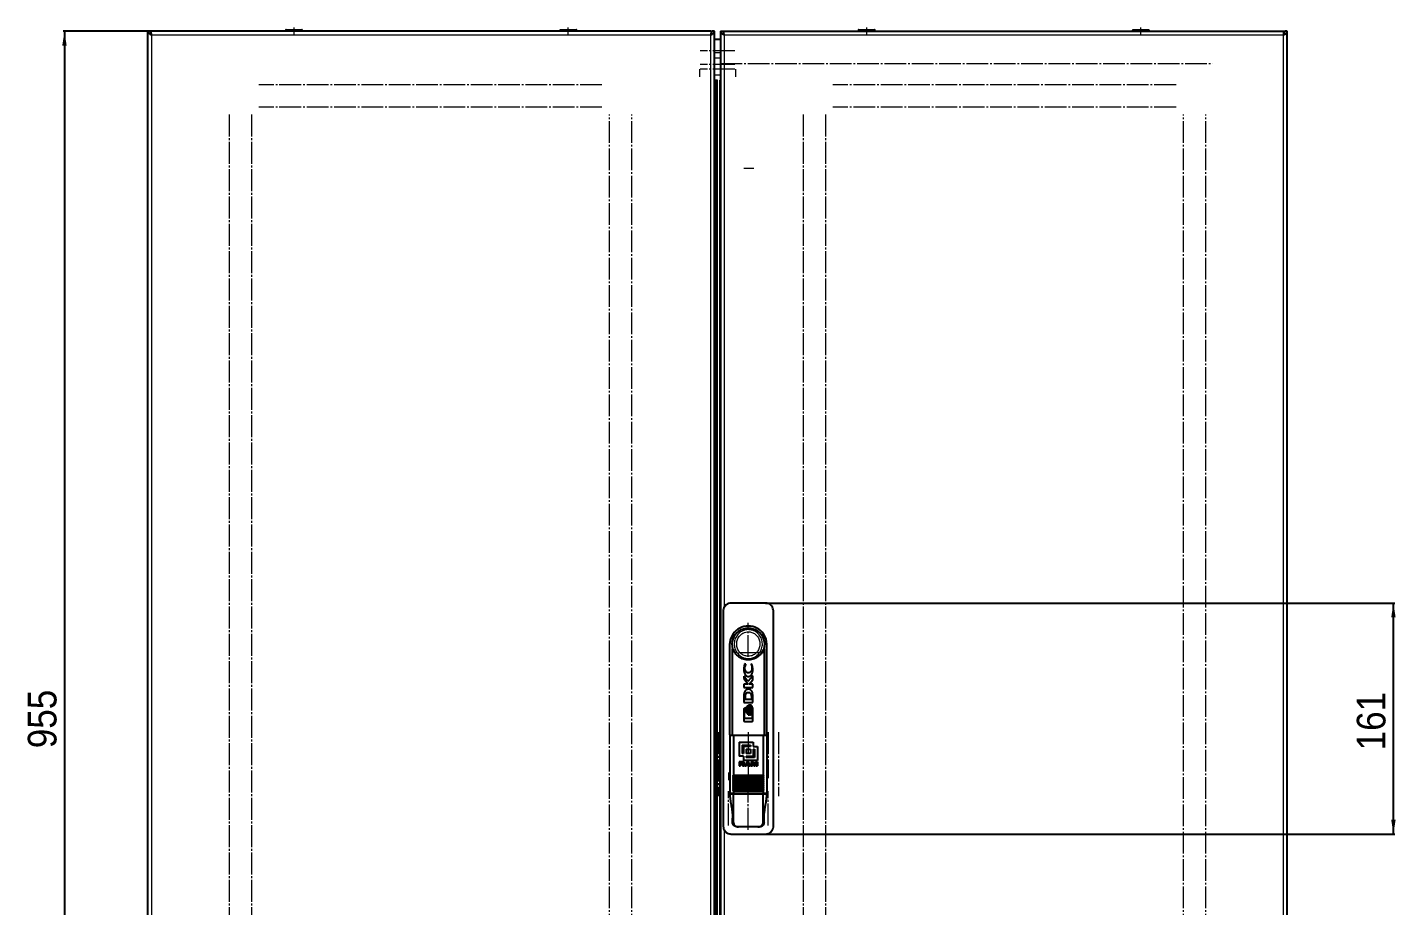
# Model space of a CAD drawing. Header units: millimetres. Extents: x -668 to 1488, y -492 to 1018.
# Drawn here: x 535 to 1488, y 137 to 749 of the extents above; entities that cross this region are included whole.
import ezdxf

# ---------------------------------------------------------------- set-up
doc = ezdxf.new("R2010")
doc.units = ezdxf.units.MM
doc.linetypes.add('SLD-Осевая', pattern=[19.05, 15.24, -1.27, 1.27, -1.27])
doc.linetypes.add('SLD-Сплошная', pattern=[0])
doc.layers.add('FORMAT', color=7, linetype='SLD-Сплошная')
doc.styles.add('SLDTEXTSTYLE0', font='GOTHICI.TTF', dxfattribs={"width": 0.913})
doc.styles.add('SLDTEXTSTYLE1', font='GOTHIC.TTF', dxfattribs={"width": 0.913})
doc.dimstyles.new('SLDDIMSTYLE0', dxfattribs={"dimtxt": 20, "dimasz": 10, "dimexe": 0, "dimexo": 0.0625, "dimgap": 5, "dimtad": 2, "dimdec": 1, "dimrnd": 1e-09, "dimzin": 12, "dimdsep": 46, "dimtxsty": 'SLDTEXTSTYLE0', "dimsah": 1, "dimcen": 0.09, "dimadec": 0, "dimazin": 3, "dimtfac": 1, "dimtofl": 0, "dimtmove": 0, "dimatfit": 3, "dimfxl": 0, "dimfrac": 2, "dimtolj": 1, "dimtzin": 12, "dimarcsym": 0})

# ---------------------------------------------------------------- blocks, each defined once
blk = doc.blocks.new('_D')
at = {"layer": 'FORMAT'}
for p, q in [((1049.07, 348.16), (1487.56, 348.16)), ((1486.56, 187.16), (1486.56, 348.16)), ((1049.07, 187.16), (1487.56, 187.16))]:
    blk.add_line(p, q, dxfattribs=at)
for points in [[(1486.56, 348.16), (1485.02, 338.16), (1488.1, 338.16)], [(1486.56, 187.16), (1488.1, 197.16), (1485.02, 197.16)]]:
    blk.add_solid(points, dxfattribs=at)
at = {"layer": 'FORMAT', "insert": (1461.01, 245.49), "char_height": 20, "attachment_point": 1, "rotation": 90, "style": 'SLDTEXTSTYLE1'}
blk.add_mtext('161', dxfattribs=at)
blk = doc.blocks.new('_D_1')
at = {"layer": 'FORMAT'}
for p, q in [((620.85, 746.66), (559.55, 746.66)), ((560.55, 746.66), (560.55, -208.34)), ((620.85, -208.34), (559.55, -208.34))]:
    blk.add_line(p, q, dxfattribs=at)
for points in [[(560.55, 746.66), (559.01, 736.66), (562.09, 736.66)], [(560.55, -208.34), (562.09, -198.34), (559.01, -198.34)]]:
    blk.add_solid(points, dxfattribs=at)
at = {"layer": 'FORMAT', "insert": (535, 246.99), "char_height": 20, "attachment_point": 1, "rotation": 90, "style": 'SLDTEXTSTYLE1'}
blk.add_mtext('955', dxfattribs=at)

msp = doc.modelspace()

# ---------------------------------------------------------------- linework, layer by layer
at = {"color": 7, "linetype": 'SLD-Сплошная', "lineweight": 25}
for p, q in [((618.56, 746.66), (620.56, 746.66)), ((618.56, -208.34), (618.56, 746.66)), ((1011.26, 746.66), (620.86, 746.66)), ((620.86, 744.66), (620.86, 746.66)), ((714.81, 747.41), (714.81, 746.66)), ((715.06, 747.66), (723.56, 747.66)), ((723.56, 747.66), (726.06, 747.66)), ((726.31, 746.66), (726.31, 747.41)), ((905.81, 747.41), (905.81, 746.66)), ((906.06, 747.66), (917.06, 747.66)), ((917.31, 746.66), (917.31, 747.41)), ((1011.26, 746.66), (1011.26, 744.66)), ((1013.56, 746.66), (1011.56, 746.66)), ((1013.56, -208.34), (1013.56, 746.66)), ((1017.56, 746.66), (1017.56, -208.34)), ((1017.56, 746.66), (1019.56, 746.66)), ((1019.86, 746.66), (1410.26, 746.66)), ((1019.86, 746.66), (1019.86, 744.94)), ((1113.81, 747.41), (1113.81, 746.66)), ((1114.06, 747.66), (1125.06, 747.66)), ((1125.31, 746.66), (1125.31, 747.41)), ((1304.81, 747.41), (1304.81, 746.66)), ((1305.06, 747.66), (1307.55, 747.66)), ((1307.55, 747.66), (1316.06, 747.66)), ((1316.31, 746.66), (1316.31, 747.41)), ((1410.26, 744.95), (1410.26, 746.66)), ((1412.56, 746.66), (1410.56, 746.66)), ((1412.56, -208.34), (1412.56, 746.66)), ((1017.56, 740.86), (1013.56, 740.86)), ((1014.1, 712.06), (1013.56, 712.06)), ((1013.69, 708.06), (1013.56, 708.06)), ((1049.06, 348.16), (1025.06, 348.16)), ((1019.56, 342.66), (1019.56, 192.66)), ((1054.56, 192.66), (1054.56, 342.66)), ((1024.06, 319.16), (1024.06, 256.33)), ((1026.06, 256.16), (1026.06, 316.16)), ((1026.06, 316.16), (1026.06, 316.16)), ((1048.05, 316.16), (1048.05, 316.16)), ((1048.06, 316.16), (1048.06, 256.16)), ((1050.06, 256.16), (1050.06, 319.16)), ((1034.36, 305.83), (1033.83, 302.68)), ((1035.44, 305.46), (1034.36, 305.83)), ((1035.44, 305.16), (1035.44, 305.46)), ((1039.84, 305.43), (1039.04, 305.71)), ((1039.04, 305.71), (1039.04, 305.48)), ((1040.28, 302.65), (1039.84, 305.43)), ((1036.7, 293.49), (1033.91, 297.28)), ((1033.91, 297.28), (1033.91, 295.59)), ((1033.91, 295.59), (1036.86, 291.6)), ((1040.2, 297.37), (1036.7, 293.49)), ((1040.2, 294.64), (1040.2, 297.37)), ((1036.86, 291.6), (1033.91, 291.6)), ((1033.91, 291.6), (1033.91, 289.37)), ((1033.91, 289.37), (1040.2, 289.37)), ((1037.56, 291.6), (1040.2, 294.64)), ((1040.2, 291.6), (1037.56, 291.6)), ((1040.2, 289.37), (1040.2, 291.6)), ((1033.91, 282.97), (1033.91, 278.74)), ((1033.91, 278.74), (1040.2, 278.74)), ((1034.87, 283.64), (1034.79, 282.66)), ((1034.79, 282.66), (1034.79, 281.11)), ((1034.79, 281.11), (1039.42, 281.11)), ((1037.01, 276.51), (1036.79, 276.65)), ((1037.75, 277.03), (1037.08, 277.03)), ((1038.85, 277.03), (1038.15, 277.03)), ((1039.42, 281.11), (1039.42, 282.53)), ((1040.17, 283.8), (1040, 285.42)), ((1040.2, 282.8), (1040.17, 283.8)), ((1040.2, 282.78), (1040.2, 282.8)), ((1040.2, 282.76), (1040.2, 282.78)), ((1040.2, 278.74), (1040.2, 282.76)), ((1033.91, 274.15), (1033.91, 266.31)), ((1034.42, 267.77), (1034.42, 274.01)), ((1034.42, 274.01), (1035, 274.01)), ((1039.71, 267.77), (1034.42, 267.77)), ((1035, 274.8), (1034.57, 274.8)), ((1035, 274.01), (1035, 274.8)), ((1036.73, 270.84), (1036.99, 270.97)), ((1036.93, 270.37), (1037.6, 270.37)), ((1037.14, 271.09), (1037.39, 271.36)), ((1037.39, 276.11), (1037.15, 276.39)), ((1037.5, 273.74), (1037.77, 275.29)), ((1037.77, 272.17), (1037.5, 273.74)), ((1037.77, 275.29), (1037.54, 275.86)), ((1037.54, 271.61), (1037.77, 272.17)), ((1038, 270.37), (1038.69, 270.37)), ((1039.71, 271.45), (1039.71, 267.77)), ((1040.2, 266.31), (1040.2, 274.15)), ((1034.57, 265.66), (1039.54, 265.66)), ((1024.09, 256.16), (1024.09, 215.66)), ((1024.09, 256.16), (1026.71, 256.16)), ((1026.71, 256.16), (1047.4, 256.16)), ((1026.71, 256.16), (1026.71, 228.16)), ((1030.71, 251.16), (1040.47, 251.16)), ((1030.71, 251.16), (1030.71, 241.4)), ((1032.66, 249.21), (1032.66, 243.35)), ((1032.66, 249.21), (1038.52, 249.21)), ((1038.52, 248.23), (1033.64, 248.23)), ((1033.64, 248.23), (1033.64, 243.35)), ((1038.52, 249.21), (1038.52, 248.23)), ((1040.47, 251.16), (1040.47, 248.23)), ((1040.47, 248.23), (1043.4, 248.23)), ((1043.4, 248.23), (1043.4, 238.47)), ((1047.4, 256.16), (1047.4, 228.16)), ((1047.4, 256.16), (1050.02, 256.16)), ((1050.02, 256.16), (1050.02, 215.66)), ((1033.64, 241.4), (1030.71, 241.4)), ((1033.64, 243.35), (1032.66, 243.35)), ((1033.64, 241.4), (1033.64, 238.47)), ((1043.4, 238.47), (1033.64, 238.47)), ((1035.59, 246.28), (1035.59, 243.35)), ((1035.59, 246.28), (1038.52, 246.28)), ((1038.52, 243.35), (1035.59, 243.35)), ((1035.59, 241.4), (1035.59, 240.42)), ((1035.59, 241.4), (1040.47, 241.4)), ((1041.45, 240.42), (1035.59, 240.42)), ((1038.52, 246.28), (1038.52, 243.35)), ((1040.47, 246.28), (1040.47, 241.4)), ((1040.47, 246.28), (1041.45, 246.28)), ((1041.45, 246.28), (1041.45, 240.42)), ((1032.78, 237.6), (1030.71, 237.6)), ((1030.71, 237.6), (1030.71, 234.63)), ((1030.71, 234.63), (1031.59, 234.63)), ((1031.59, 237.1), (1031.59, 236.3)), ((1031.59, 237.1), (1032.66, 237.1)), ((1032.62, 236.3), (1031.59, 236.3)), ((1031.59, 235.81), (1031.59, 234.63)), ((1031.59, 235.81), (1032.52, 235.81)), ((1033.15, 235.33), (1033.17, 235.01)), ((1033.3, 234.63), (1034.25, 234.63)), ((1034.08, 235.06), (1034.06, 235.42)), ((1034.08, 235.06), (1034.08, 235.05)), ((1034.25, 234.72), (1034.25, 234.63)), ((1036.09, 237.6), (1034.56, 234.63)), ((1034.56, 234.63), (1035.49, 234.63)), ((1035.49, 234.63), (1035.78, 235.23)), ((1035.78, 235.23), (1037.45, 235.23)), ((1036.01, 235.73), (1036.61, 237)), ((1037.21, 235.73), (1036.01, 235.73)), ((1037.12, 237.6), (1036.09, 237.6)), ((1036.61, 237), (1037.21, 235.73)), ((1038.67, 234.63), (1037.12, 237.6)), ((1037.45, 235.23), (1037.74, 234.63)), ((1037.74, 234.63), (1038.67, 234.63)), ((1040.44, 237.6), (1039.13, 237.6)), ((1039.13, 237.6), (1039.13, 234.63)), ((1039.13, 234.63), (1039.97, 234.63)), ((1039.97, 237.02), (1039.97, 234.63)), ((1039.97, 237.02), (1040.84, 234.63)), ((1041.3, 235.34), (1040.44, 237.6)), ((1040.84, 234.63), (1041.76, 234.63)), ((1042.15, 237.6), (1041.3, 235.34)), ((1041.76, 234.63), (1042.63, 237.02)), ((1043.47, 237.6), (1042.15, 237.6)), ((1042.63, 237.02), (1042.63, 234.63)), ((1042.63, 234.63), (1043.47, 234.63)), ((1043.47, 237.6), (1043.47, 234.63)), ((1026.45, 228.06), (1026.66, 228.06)), ((1026.45, 226.66), (1026.66, 226.66)), ((1026.45, 225.26), (1026.66, 225.26)), ((1026.45, 223.86), (1026.66, 223.86)), ((1026.45, 222.46), (1026.66, 222.46)), ((1026.45, 221.06), (1026.66, 221.06)), ((1026.45, 219.66), (1026.66, 219.66)), ((1047.45, 228.06), (1026.66, 228.06)), ((1047.45, 226.66), (1026.66, 226.66)), ((1047.45, 225.26), (1026.66, 225.26)), ((1047.45, 223.86), (1026.66, 223.86)), ((1047.45, 222.46), (1026.66, 222.46)), ((1047.45, 221.06), (1026.66, 221.06)), ((1047.45, 219.66), (1026.66, 219.66)), ((1047.45, 228.06), (1047.66, 228.06)), ((1047.45, 226.66), (1047.66, 226.66)), ((1047.45, 225.26), (1047.66, 225.26)), ((1047.45, 223.86), (1047.66, 223.86)), ((1047.45, 222.46), (1047.66, 222.46)), ((1047.45, 221.06), (1047.66, 221.06)), ((1047.45, 219.66), (1047.66, 219.66)), ((1024.06, 216.16), (1024.09, 215.16)), ((1024.09, 215.66), (1026.71, 215.66)), ((1024.09, 215.16), (1026.71, 215.16)), ((1026.06, 215.16), (1026.06, 215.66)), ((1026.45, 218.26), (1026.66, 218.26)), ((1047.45, 218.26), (1026.66, 218.26)), ((1026.71, 216.96), (1026.71, 215.66)), ((1026.71, 215.66), (1047.4, 215.66)), ((1026.71, 195.16), (1026.71, 215.16)), ((1026.71, 215.16), (1047.4, 215.16)), ((1047.4, 216.96), (1047.4, 215.66)), ((1047.4, 215.66), (1050.02, 215.66)), ((1047.4, 195.16), (1047.4, 215.16)), ((1047.4, 215.16), (1050.02, 215.16)), ((1047.45, 218.26), (1047.66, 218.26)), ((1048.06, 215.66), (1048.06, 215.16)), ((1050.02, 215.16), (1050.06, 216.16)), ((1026.1, 195.16), (1026.1, 198.24)), ((1030.33, 192.16), (1029.39, 192.16)), ((1043.78, 192.16), (1030.33, 192.16)), ((1044.72, 192.16), (1043.78, 192.16)), ((1048.01, 195.16), (1048.01, 198.24)), ((1025.06, 187.16), (1049.06, 187.16))]:
    msp.add_line(p, q, dxfattribs=at)
at = {"color": 7, "linetype": 'SLD-Сплошная', "lineweight": 18}
for p, q in [((621.16, 744.06), (621.16, -205.74)), ((1010.96, 744.06), (621.16, 744.06)), ((723.7, 747.41), (714.81, 747.41)), ((726.31, 747.41), (723.7, 747.41)), ((917.31, 747.41), (905.81, 747.41)), ((1010.96, -205.74), (1010.96, 744.06)), ((1409.96, 744.06), (1020.16, 744.06)), ((1020.16, 744.06), (1020.16, 345)), ((1125.31, 747.41), (1113.81, 747.41)), ((1307.41, 747.41), (1304.81, 747.41)), ((1316.31, 747.41), (1307.41, 747.41)), ((1409.96, -205.74), (1409.96, 744.06)), ((1017.56, 733.13), (1013.56, 733.13)), ((1017.56, 731.69), (1013.56, 731.69)), ((1017.56, 727.92), (1013.56, 727.92)), ((1017.56, 723.59), (1013.56, 723.59)), ((1017.56, 720.37), (1013.56, 720.37)), ((1017.56, 716.04), (1013.56, 716.04)), ((1014.57, -175.47), (1014.57, 712.99)), ((1015.04, 713.01), (1015.04, -175.49)), ((1015.61, -175.16), (1015.61, 712.67)), ((1016.96, 712.67), (1016.96, -175.16)), ((1026.71, 228.16), (1047.4, 228.16)), ((1026.1, 195.16), (1026.71, 195.16)), ((1047.4, 195.16), (1048.01, 195.16)), ((1020.16, 190.31), (1020.16, -205.74))]:
    msp.add_line(p, q, dxfattribs=at)
at = {"color": 7, "linetype": 'SLD-Сплошная', "lineweight": 25, "flags": 128}
for points in [[(1026.46, 326.69), (1024.67, 323.11), (1024.06, 319.16)], [(1050.06, 319.16), (1049.44, 323.11), (1047.65, 326.69)]]:
    msp.add_lwpolyline(points, dxfattribs=at)
at = {"color": 7, "linetype": 'SLD-Сплошная', "lineweight": 25}
for centre, radius, start, end in [((715.06, 747.41), 0.25, 90, 180), ((726.06, 747.41), 0.25, 0, 90), ((906.06, 747.41), 0.25, 90, 180), ((917.06, 747.41), 0.25, 0, 90), ((1114.06, 747.41), 0.25, 90, 180), ((1125.06, 747.41), 0.25, 0, 90), ((1305.06, 747.41), 0.25, 90, 180), ((1316.06, 747.41), 0.25, 0, 90), ((1037.06, 319.16), 11.4, 344.74488, 195.25752), ((1037.06, 319.16), 13, 35.39435, 144.60565)]:
    msp.add_arc(centre, radius, start, end, dxfattribs=at)
for points in [[(618.56, 746.66), (618.59, 746.44), (618.67, 746.01), (619.27, 745.36), (620.13, 744.71), (620.81, 744.27), (621.16, 744.06)], [(620.56, 746.66), (620.59, 746.22), (620.67, 745.36), (620.99, 744.49), (621.16, 744.06)], [(621.16, 744.06), (621.13, 744.4), (621.08, 745.08), (621.01, 745.94), (620.93, 746.54), (620.88, 746.62), (620.86, 746.66)], [(621.16, 744.06), (621.13, 744.14), (621.08, 744.29), (621.01, 744.49), (620.93, 744.63), (620.88, 744.65), (620.86, 744.66)], [(1010.96, 744.06), (1011.3, 744.27), (1011.98, 744.71), (1012.84, 745.36), (1013.44, 746.01), (1013.52, 746.44), (1013.56, 746.66)], [(1011.26, 746.66), (1011.23, 746.62), (1011.18, 746.54), (1011.11, 745.94), (1011.03, 745.08), (1010.98, 744.4), (1010.96, 744.06)], [(1010.96, 744.06), (1011.12, 744.49), (1011.44, 745.36), (1011.52, 746.22), (1011.56, 746.66)], [(1011.26, 744.66), (1011.23, 744.65), (1011.18, 744.63), (1011.11, 744.49), (1011.03, 744.29), (1010.98, 744.14), (1010.96, 744.06)], [(1020.16, 744.06), (1020.13, 744.4), (1020.08, 745.08), (1020.01, 745.94), (1019.93, 746.54), (1019.88, 746.62), (1019.86, 746.66)], [(1410.26, 746.66), (1410.23, 746.62), (1410.18, 746.54), (1410.11, 745.94), (1410.03, 745.08), (1409.98, 744.4), (1409.96, 744.06)], [(1047.4, 226.76), (1043.95, 226.76), (1037.06, 226.76), (1030.16, 226.76), (1026.71, 226.76)], [(1047.4, 225.36), (1043.95, 225.36), (1037.06, 225.36), (1030.16, 225.36), (1026.71, 225.36)], [(1047.4, 223.96), (1043.95, 223.96), (1037.06, 223.96), (1030.16, 223.96), (1026.71, 223.96)], [(1047.4, 222.56), (1043.95, 222.56), (1037.06, 222.56), (1030.16, 222.56), (1026.71, 222.56)], [(1047.4, 221.16), (1043.95, 221.16), (1037.06, 221.16), (1030.16, 221.16), (1026.71, 221.16)], [(1047.4, 219.76), (1043.95, 219.76), (1037.06, 219.76), (1030.16, 219.76), (1026.71, 219.76)], [(1047.4, 218.36), (1043.95, 218.36), (1037.06, 218.36), (1030.16, 218.36), (1026.71, 218.36)], [(1047.4, 216.96), (1043.95, 216.96), (1037.06, 216.96), (1030.16, 216.96), (1026.71, 216.96)]]:
    msp.add_open_spline(points, degree=3, dxfattribs=at)
for points, knots in [([(1017.56, 746.66), (1017.58, 746.47), (1017.65, 746.07), (1018.18, 745.44), (1019.05, 744.76), (1019.78, 744.3), (1020.16, 744.06)], [0, 0, 0, 0, 0.213506, 0.468322, 0.723241, 1, 1, 1, 1]), ([(1019.56, 746.66), (1019.58, 746.28), (1019.63, 745.66), (1019.89, 744.79), (1020.07, 744.3), (1020.16, 744.06)], [0, 0, 0, 0, 0.4375, 0.7156903, 1, 1, 1, 1]), ([(1409.96, 744.06), (1410.09, 744.44), (1410.31, 745.06), (1410.52, 745.92), (1410.54, 746.41), (1410.56, 746.66)], [0, 0, 0, 0, 0.4375, 0.7156903, 1, 1, 1, 1]), ([(1409.96, 744.06), (1410.24, 744.24), (1410.88, 744.64), (1411.73, 745.27), (1412.41, 745.95), (1412.51, 746.42), (1412.56, 746.66)], [0, 0, 0, 0, 0.211353, 0.466168, 0.72109, 1, 1, 1, 1]), ([(1025.06, 348.16), (1024.44, 348.1), (1023.2, 347.98), (1021.55, 347.03), (1020.31, 345.63), (1019.65, 344.08), (1019.58, 343.06), (1019.56, 342.66)], [0, 0, 0, 0, 0.214694, 0.429388, 0.644082, 0.858775, 1, 1, 1, 1]), ([(1054.56, 342.66), (1054.49, 343.28), (1054.37, 344.51), (1053.42, 346.16), (1052.03, 347.4), (1050.48, 348.06), (1049.46, 348.13), (1049.06, 348.16)], [0, 0, 0, 0, 0.21469, 0.42938, 0.644073, 0.858767, 1, 1, 1, 1]), ([(1048.05, 316.16), (1047.98, 316.01), (1047.88, 315.82), (1047.69, 315.87), (1047.64, 315.94), (1047.62, 315.93), (1047.58, 315.89), (1047.51, 315.75), (1047.24, 315.16), (1046.57, 313.65), (1044.9, 311.48), (1042.05, 309.46), (1038.44, 308.41), (1034.64, 308.58), (1031.09, 309.97), (1028.55, 312.21), (1027.22, 314.27), (1026.73, 315.5), (1026.54, 315.87), (1026.51, 315.92), (1026.48, 315.94), (1026.46, 315.92), (1026.37, 315.86), (1026.2, 315.83), (1026.11, 316.04), (1026.06, 316.16)], [0, 0, 0, 0, 0.060692, 0.080559, 0.084233, 0.085855, 0.088471, 0.091889, 0.103809, 0.149034, 0.239401, 0.348151, 0.458941, 0.571184, 0.683835, 0.795847, 0.869755, 0.906685, 0.910125, 0.912835, 0.914679, 0.916548, 0.924403, 0.955953, 1, 1, 1, 1]), ([(1034.65, 302.73), (1034.68, 303.17), (1034.74, 304.05), (1035.21, 304.79), (1035.44, 305.16)], [0, 0, 0, 0, 0.500963, 1, 1, 1, 1]), ([(1039.04, 305.48), (1039.21, 305.04), (1039.54, 304.15), (1039.58, 303.21), (1039.6, 302.73)], [0, 0, 0, 0, 0.500084, 1, 1, 1, 1]), ([(1033.83, 302.68), (1033.86, 302.08), (1033.91, 300.9), (1034.41, 299.2), (1035.15, 297.88), (1035.97, 297.23), (1036.53, 297), (1036.83, 296.98), (1036.97, 296.97)], [0, 0, 0, 0, 0.250282, 0.499393, 0.748791, 0.874699, 0.937286, 1, 1, 1, 1]), ([(1037.12, 299.47), (1036.94, 299.49), (1036.56, 299.53), (1036.05, 299.78), (1035.61, 300.14), (1035.13, 300.73), (1034.73, 301.6), (1034.68, 302.36), (1034.65, 302.73)], [0, 0, 0, 0, 0.124416, 0.248357, 0.373982, 0.500169, 0.7494, 1, 1, 1, 1]), ([(1036.97, 296.97), (1037.28, 297), (1037.9, 297.05), (1038.72, 297.51), (1039.34, 298.21), (1039.89, 299.31), (1040.23, 300.82), (1040.26, 302.04), (1040.28, 302.65)], [0, 0, 0, 0, 0.125262, 0.250124, 0.375384, 0.500707, 0.750322, 1, 1, 1, 1]), ([(1039.6, 302.73), (1039.57, 302.36), (1039.51, 301.61), (1039.12, 300.73), (1038.65, 300.14), (1038.21, 299.78), (1037.69, 299.53), (1037.31, 299.49), (1037.12, 299.47)], [0, 0, 0, 0, 0.249965, 0.497821, 0.623014, 0.748581, 0.874284, 1, 1, 1, 1]), ([(1034.56, 286.51), (1034.43, 286.23), (1034.17, 285.68), (1033.97, 284.48), (1033.94, 283.58), (1033.91, 282.97)], [0, 0, 0, 0, 0.249362, 0.499672, 1, 1, 1, 1]), ([(1040, 285.42), (1039.91, 285.72), (1039.73, 286.31), (1039.22, 287.11), (1038.53, 287.74), (1037.67, 288.15), (1036.72, 288.19), (1035.83, 287.88), (1035.09, 287.28), (1034.74, 286.76), (1034.56, 286.51)], [0, 0, 0, 0, 0.125557, 0.25014, 0.375477, 0.500068, 0.624419, 0.749377, 0.874071, 1, 1, 1, 1]), ([(1037.08, 285.66), (1036.79, 285.65), (1036.37, 285.64), (1035.83, 285.45), (1035.47, 285.21), (1035.23, 284.86), (1035.01, 284.33), (1034.93, 283.91), (1034.87, 283.64)], [0, 0, 0, 0, 0.249432, 0.37514, 0.499356, 0.623458, 0.749245, 1, 1, 1, 1]), ([(1036.79, 276.65), (1036.66, 276.59), (1036.4, 276.47), (1035.99, 276.06), (1035.63, 275.43), (1035.38, 274.6), (1035.35, 274.02), (1035.34, 273.74)], [0, 0, 0, 0, 0.1246003, 0.2489765, 0.5004054, 0.7493329, 1, 1, 1, 1]), ([(1035.85, 273.74), (1035.9, 274.25), (1035.97, 275.03), (1036.42, 275.99), (1036.82, 276.34), (1037.01, 276.51)], [0, 0, 0, 0, 0.498965, 0.749922, 1, 1, 1, 1]), ([(1039.42, 282.53), (1039.41, 282.9), (1039.39, 283.65), (1039.2, 284.6), (1038.71, 285.21), (1038.04, 285.61), (1037.46, 285.64), (1037.08, 285.66)], [0, 0, 0, 0, 0.248427, 0.497372, 0.622903, 0.74851, 1, 1, 1, 1]), ([(1037.08, 277.03), (1037.21, 276.94), (1037.47, 276.77), (1037.84, 276.27), (1038.31, 275.28), (1038.38, 274.35), (1038.42, 273.74)], [0, 0, 0, 0, 0.125678, 0.25114, 0.50159, 1, 1, 1, 1]), ([(1039.1, 273.74), (1039.05, 274.35), (1038.98, 275.28), (1038.52, 276.27), (1038.14, 276.77), (1037.88, 276.94), (1037.75, 277.03)], [0, 0, 0, 0, 0.496168, 0.747703, 0.874111, 1, 1, 1, 1]), ([(1038.15, 277.03), (1038.28, 276.94), (1038.54, 276.77), (1038.91, 276.27), (1039.38, 275.28), (1039.45, 274.35), (1039.49, 273.74)], [0, 0, 0, 0, 0.125677, 0.251137, 0.501585, 1, 1, 1, 1]), ([(1040.2, 274.15), (1040.18, 274.43), (1040.13, 274.97), (1039.83, 275.75), (1039.51, 276.35), (1039.18, 276.79), (1038.96, 276.95), (1038.85, 277.03)], [0, 0, 0, 0, 0.249822, 0.49931, 0.748741, 0.874879, 1, 1, 1, 1]), ([(1034.57, 274.8), (1034.48, 274.79), (1034.31, 274.77), (1034.09, 274.63), (1033.97, 274.45), (1033.92, 274.28), (1033.91, 274.2), (1033.91, 274.15)], [0, 0, 0, 0, 0.249445, 0.498999, 0.74851, 0.873859, 1, 1, 1, 1]), ([(1035.34, 273.74), (1035.35, 273.46), (1035.38, 272.89), (1035.62, 272.08), (1035.96, 271.45), (1036.35, 271.04), (1036.6, 270.91), (1036.73, 270.84)], [0, 0, 0, 0, 0.248731, 0.497377, 0.750528, 0.875233, 1, 1, 1, 1]), ([(1036.99, 270.97), (1036.8, 271.15), (1036.41, 271.49), (1035.97, 272.45), (1035.9, 273.22), (1035.85, 273.74)], [0, 0, 0, 0, 0.249575, 0.500842, 1, 1, 1, 1]), ([(1037.15, 276.39), (1036.99, 276.21), (1036.65, 275.86), (1036.26, 274.95), (1036.19, 274.22), (1036.15, 273.74)], [0, 0, 0, 0, 0.250193, 0.500158, 1, 1, 1, 1]), ([(1036.15, 273.74), (1036.19, 273.25), (1036.25, 272.53), (1036.64, 271.62), (1036.98, 271.27), (1037.14, 271.09)], [0, 0, 0, 0, 0.499584, 0.749527, 1, 1, 1, 1]), ([(1036.66, 273.74), (1036.69, 274.16), (1036.73, 274.79), (1037.03, 275.59), (1037.27, 275.93), (1037.39, 276.11)], [0, 0, 0, 0, 0.50146, 0.750257, 1, 1, 1, 1]), ([(1037.39, 271.36), (1037.27, 271.54), (1037.03, 271.89), (1036.74, 272.68), (1036.69, 273.31), (1036.66, 273.74)], [0, 0, 0, 0, 0.250895, 0.500775, 1, 1, 1, 1]), ([(1038.42, 273.74), (1038.37, 273.09), (1038.3, 272.12), (1037.79, 271.1), (1037.36, 270.6), (1037.07, 270.44), (1036.93, 270.37)], [0, 0, 0, 0, 0.497146, 0.748374, 0.87465, 1, 1, 1, 1]), ([(1037.54, 275.86), (1037.37, 275.53), (1037.04, 274.86), (1037, 274.11), (1036.98, 273.74)], [0, 0, 0, 0, 0.498433, 1, 1, 1, 1]), ([(1036.98, 273.74), (1037, 273.36), (1037.04, 272.61), (1037.37, 271.94), (1037.54, 271.61)], [0, 0, 0, 0, 0.5014711, 1, 1, 1, 1]), ([(1037.6, 270.37), (1037.75, 270.44), (1038.04, 270.6), (1038.46, 271.1), (1038.97, 272.11), (1039.05, 273.09), (1039.1, 273.74)], [0, 0, 0, 0, 0.1252924, 0.2510094, 0.5010488, 1, 1, 1, 1]), ([(1039.49, 273.74), (1039.44, 273.09), (1039.37, 272.12), (1038.85, 271.1), (1038.43, 270.6), (1038.14, 270.44), (1038, 270.37)], [0, 0, 0, 0, 0.497154, 0.74838, 0.874653, 1, 1, 1, 1]), ([(1038.69, 270.37), (1038.81, 270.42), (1039.04, 270.53), (1039.41, 270.89), (1039.59, 271.23), (1039.71, 271.45)], [0, 0, 0, 0, 0.248111, 0.495863, 1, 1, 1, 1]), ([(1033.91, 266.31), (1033.91, 266.26), (1033.92, 266.18), (1033.97, 266.02), (1034.09, 265.84), (1034.31, 265.69), (1034.48, 265.67), (1034.57, 265.66)], [0, 0, 0, 0, 0.125388, 0.250591, 0.500192, 0.749805, 1, 1, 1, 1]), ([(1039.54, 265.66), (1039.63, 265.67), (1039.8, 265.69), (1040.02, 265.84), (1040.14, 266.01), (1040.19, 266.18), (1040.2, 266.26), (1040.2, 266.31)], [0, 0, 0, 0, 0.249437, 0.498997, 0.748516, 0.87386, 1, 1, 1, 1]), ([(1032.52, 235.81), (1032.63, 235.8), (1032.78, 235.8), (1032.96, 235.74), (1033.05, 235.67), (1033.11, 235.57), (1033.14, 235.45), (1033.15, 235.36), (1033.15, 235.33)], [0, 0, 0, 0, 0.362307, 0.499762, 0.603895, 0.707751, 0.888159, 1, 1, 1, 1]), ([(1033.3, 236.7), (1033.3, 236.66), (1033.29, 236.58), (1033.24, 236.48), (1033.15, 236.4), (1032.94, 236.31), (1032.75, 236.3), (1032.62, 236.3)], [0, 0, 0, 0, 0.144848, 0.259554, 0.374146, 0.548842, 1, 1, 1, 1]), ([(1032.66, 237.1), (1032.79, 237.1), (1032.98, 237.09), (1033.17, 236.99), (1033.26, 236.89), (1033.3, 236.8), (1033.3, 236.73), (1033.3, 236.7)], [0, 0, 0, 0, 0.464779, 0.639498, 0.766783, 0.894486, 1, 1, 1, 1]), ([(1034.18, 236.76), (1034.17, 236.85), (1034.16, 237.01), (1034.04, 237.22), (1033.85, 237.39), (1033.43, 237.58), (1033.05, 237.59), (1032.78, 237.6)], [0, 0, 0, 0, 0.149141, 0.264134, 0.378852, 0.560232, 1, 1, 1, 1]), ([(1033.17, 235.01), (1033.17, 234.97), (1033.17, 234.9), (1033.2, 234.78), (1033.24, 234.68), (1033.29, 234.63), (1033.3, 234.63)], [0, 0, 0, 0, 0.256139, 0.512698, 0.919022, 1, 1, 1, 1]), ([(1033.54, 236.07), (1033.65, 236.1), (1033.83, 236.15), (1034.04, 236.32), (1034.15, 236.51), (1034.18, 236.67), (1034.18, 236.75), (1034.18, 236.76)], [0, 0, 0, 0, 0.331473, 0.546481, 0.762526, 0.960277, 1, 1, 1, 1]), ([(1034.06, 235.42), (1034.05, 235.52), (1034.04, 235.68), (1033.93, 235.87), (1033.77, 236), (1033.63, 236.04), (1033.54, 236.07)], [0, 0, 0, 0, 0.336422, 0.52346, 0.710673, 1, 1, 1, 1]), ([(1034.25, 234.72), (1034.23, 234.73), (1034.18, 234.75), (1034.12, 234.83), (1034.09, 234.94), (1034.09, 235.01), (1034.08, 235.05)], [0, 0, 0, 0, 0.20263, 0.420406, 0.728008, 1, 1, 1, 1]), ([(1026.71, 226.76), (1026.67, 226.97), (1026.6, 227.3), (1026.52, 227.73), (1026.48, 227.95), (1026.45, 228.06)], [0, 0, 0, 0, 0.4999933, 0.7499958, 1, 1, 1, 1]), ([(1026.71, 225.36), (1026.67, 225.57), (1026.6, 225.9), (1026.52, 226.33), (1026.48, 226.55), (1026.45, 226.66)], [0, 0, 0, 0, 0.499993, 0.749996, 1, 1, 1, 1]), ([(1026.71, 223.96), (1026.67, 224.17), (1026.6, 224.5), (1026.52, 224.93), (1026.48, 225.15), (1026.45, 225.26)], [0, 0, 0, 0, 0.499993, 0.749996, 1, 1, 1, 1]), ([(1026.71, 222.56), (1026.67, 222.77), (1026.6, 223.1), (1026.52, 223.53), (1026.48, 223.75), (1026.45, 223.86)], [0, 0, 0, 0, 0.499993, 0.749996, 1, 1, 1, 1]), ([(1026.71, 221.16), (1026.67, 221.37), (1026.6, 221.7), (1026.52, 222.13), (1026.48, 222.35), (1026.45, 222.46)], [0, 0, 0, 0, 0.4999933, 0.7499958, 1, 1, 1, 1]), ([(1026.71, 219.76), (1026.67, 219.97), (1026.6, 220.3), (1026.52, 220.73), (1026.48, 220.95), (1026.45, 221.06)], [0, 0, 0, 0, 0.499993, 0.749996, 1, 1, 1, 1]), ([(1026.71, 218.36), (1026.67, 218.57), (1026.6, 218.9), (1026.52, 219.33), (1026.48, 219.55), (1026.45, 219.66)], [0, 0, 0, 0, 0.4999933, 0.7499958, 1, 1, 1, 1]), ([(1026.66, 228.06), (1026.67, 228.06), (1026.68, 228.06), (1026.7, 228.09), (1026.71, 228.12), (1026.71, 228.14), (1026.71, 228.15), (1026.71, 228.16)], [0, 0, 0, 0, 0.295691, 0.568687, 0.759853, 0.951912, 1, 1, 1, 1]), ([(1026.66, 226.66), (1026.67, 226.66), (1026.68, 226.66), (1026.7, 226.69), (1026.71, 226.72), (1026.71, 226.74), (1026.71, 226.75), (1026.71, 226.76)], [0, 0, 0, 0, 0.2956914, 0.5686867, 0.7598531, 0.9519121, 1, 1, 1, 1]), ([(1026.66, 225.26), (1026.67, 225.26), (1026.68, 225.26), (1026.7, 225.29), (1026.71, 225.32), (1026.71, 225.34), (1026.71, 225.35), (1026.71, 225.36)], [0, 0, 0, 0, 0.295691, 0.568687, 0.759853, 0.951912, 1, 1, 1, 1]), ([(1026.66, 223.86), (1026.67, 223.86), (1026.68, 223.86), (1026.7, 223.89), (1026.71, 223.92), (1026.71, 223.94), (1026.71, 223.95), (1026.71, 223.96)], [0, 0, 0, 0, 0.295691, 0.568687, 0.759853, 0.951912, 1, 1, 1, 1]), ([(1026.66, 222.46), (1026.67, 222.46), (1026.68, 222.46), (1026.7, 222.49), (1026.71, 222.52), (1026.71, 222.54), (1026.71, 222.55), (1026.71, 222.56)], [0, 0, 0, 0, 0.295691, 0.568687, 0.759853, 0.951912, 1, 1, 1, 1]), ([(1026.66, 221.06), (1026.67, 221.06), (1026.68, 221.06), (1026.7, 221.09), (1026.71, 221.12), (1026.71, 221.14), (1026.71, 221.15), (1026.71, 221.16)], [0, 0, 0, 0, 0.295691, 0.568687, 0.759853, 0.951912, 1, 1, 1, 1]), ([(1026.66, 219.66), (1026.67, 219.66), (1026.68, 219.66), (1026.7, 219.69), (1026.71, 219.72), (1026.71, 219.74), (1026.71, 219.75), (1026.71, 219.76)], [0, 0, 0, 0, 0.295691, 0.568687, 0.759853, 0.951912, 1, 1, 1, 1]), ([(1047.4, 228.16), (1047.4, 228.15), (1047.4, 228.13), (1047.41, 228.1), (1047.42, 228.08), (1047.43, 228.06), (1047.44, 228.06), (1047.45, 228.06)], [0, 0, 0, 0, 0.171709, 0.342984, 0.525005, 0.735802, 1, 1, 1, 1]), ([(1047.66, 228.06), (1047.63, 227.95), (1047.58, 227.68), (1047.5, 227.24), (1047.43, 226.92), (1047.4, 226.76)], [0, 0, 0, 0, 0.249996, 0.6249953, 1, 1, 1, 1]), ([(1047.4, 226.76), (1047.4, 226.75), (1047.4, 226.73), (1047.41, 226.7), (1047.42, 226.68), (1047.43, 226.66), (1047.44, 226.66), (1047.45, 226.66)], [0, 0, 0, 0, 0.171709, 0.342984, 0.525005, 0.735802, 1, 1, 1, 1]), ([(1047.66, 226.66), (1047.63, 226.55), (1047.58, 226.28), (1047.5, 225.84), (1047.43, 225.52), (1047.4, 225.36)], [0, 0, 0, 0, 0.249996, 0.624995, 1, 1, 1, 1]), ([(1047.4, 225.36), (1047.4, 225.35), (1047.4, 225.33), (1047.41, 225.3), (1047.42, 225.28), (1047.43, 225.26), (1047.44, 225.26), (1047.45, 225.26)], [0, 0, 0, 0, 0.171709, 0.342984, 0.525005, 0.735802, 1, 1, 1, 1]), ([(1047.66, 225.26), (1047.63, 225.15), (1047.58, 224.88), (1047.5, 224.44), (1047.43, 224.12), (1047.4, 223.96)], [0, 0, 0, 0, 0.249996, 0.6249953, 1, 1, 1, 1]), ([(1047.4, 223.96), (1047.4, 223.95), (1047.4, 223.93), (1047.41, 223.9), (1047.42, 223.88), (1047.43, 223.86), (1047.44, 223.86), (1047.45, 223.86)], [0, 0, 0, 0, 0.171709, 0.342984, 0.525005, 0.735802, 1, 1, 1, 1]), ([(1047.66, 223.86), (1047.63, 223.75), (1047.58, 223.48), (1047.5, 223.04), (1047.43, 222.72), (1047.4, 222.56)], [0, 0, 0, 0, 0.249996, 0.624995, 1, 1, 1, 1]), ([(1047.4, 222.56), (1047.4, 222.55), (1047.4, 222.53), (1047.41, 222.5), (1047.42, 222.48), (1047.43, 222.46), (1047.44, 222.46), (1047.45, 222.46)], [0, 0, 0, 0, 0.1717087, 0.3429843, 0.5250053, 0.735802, 1, 1, 1, 1]), ([(1047.66, 222.46), (1047.63, 222.35), (1047.58, 222.08), (1047.5, 221.64), (1047.43, 221.32), (1047.4, 221.16)], [0, 0, 0, 0, 0.249996, 0.624995, 1, 1, 1, 1]), ([(1047.4, 221.16), (1047.4, 221.15), (1047.4, 221.13), (1047.41, 221.1), (1047.42, 221.08), (1047.43, 221.06), (1047.44, 221.06), (1047.45, 221.06)], [0, 0, 0, 0, 0.171709, 0.342984, 0.525005, 0.735802, 1, 1, 1, 1]), ([(1047.66, 221.06), (1047.63, 220.95), (1047.58, 220.68), (1047.5, 220.24), (1047.43, 219.92), (1047.4, 219.76)], [0, 0, 0, 0, 0.249996, 0.624995, 1, 1, 1, 1]), ([(1047.4, 219.76), (1047.4, 219.75), (1047.4, 219.73), (1047.41, 219.7), (1047.42, 219.68), (1047.43, 219.66), (1047.44, 219.66), (1047.45, 219.66)], [0, 0, 0, 0, 0.171709, 0.342984, 0.525005, 0.735802, 1, 1, 1, 1]), ([(1047.66, 219.66), (1047.63, 219.55), (1047.58, 219.28), (1047.5, 218.84), (1047.43, 218.52), (1047.4, 218.36)], [0, 0, 0, 0, 0.249996, 0.624995, 1, 1, 1, 1]), ([(1024.09, 215.16), (1024.2, 213.91), (1024.41, 211.42), (1024.82, 208.88), (1025.03, 207.61)], [0, 0, 0, 0, 0.499713, 1, 1, 1, 1]), ([(1026.71, 216.96), (1026.67, 217.17), (1026.6, 217.5), (1026.52, 217.93), (1026.48, 218.15), (1026.45, 218.26)], [0, 0, 0, 0, 0.499993, 0.749996, 1, 1, 1, 1]), ([(1026.66, 218.26), (1026.67, 218.26), (1026.68, 218.26), (1026.7, 218.29), (1026.71, 218.32), (1026.71, 218.34), (1026.71, 218.35), (1026.71, 218.36)], [0, 0, 0, 0, 0.295691, 0.568687, 0.759853, 0.951912, 1, 1, 1, 1]), ([(1047.4, 218.36), (1047.4, 218.35), (1047.4, 218.33), (1047.41, 218.3), (1047.42, 218.28), (1047.43, 218.26), (1047.44, 218.26), (1047.45, 218.26)], [0, 0, 0, 0, 0.1717087, 0.3429843, 0.5250053, 0.735802, 1, 1, 1, 1]), ([(1047.66, 218.26), (1047.63, 218.15), (1047.58, 217.88), (1047.5, 217.44), (1047.43, 217.12), (1047.4, 216.96)], [0, 0, 0, 0, 0.249996, 0.624995, 1, 1, 1, 1]), ([(1049.08, 207.61), (1049.29, 208.88), (1049.7, 211.42), (1049.91, 213.91), (1050.02, 215.16)], [0, 0, 0, 0, 0.499209, 1, 1, 1, 1]), ([(1025.03, 207.61), (1025.22, 206.44), (1025.61, 204.07), (1026.04, 200.86), (1026.08, 198.87), (1026.1, 198.24)], [0, 0, 0, 0, 0.4010146, 0.8123709, 1, 1, 1, 1]), ([(1048.01, 198.24), (1048.03, 198.91), (1048.06, 200.27), (1048.29, 202.54), (1048.66, 205.01), (1048.94, 206.74), (1049.08, 207.61)], [0, 0, 0, 0, 0.200882, 0.40717, 0.701581, 1, 1, 1, 1]), ([(1019.56, 192.66), (1019.62, 192.04), (1019.74, 190.8), (1020.69, 189.15), (1022.08, 187.91), (1023.63, 187.25), (1024.65, 187.18), (1025.06, 187.16)], [0, 0, 0, 0, 0.21469, 0.42938, 0.644073, 0.858767, 1, 1, 1, 1]), ([(1029.39, 192.16), (1028.99, 192.2), (1028.18, 192.27), (1027.13, 192.88), (1026.4, 193.75), (1026.12, 194.57), (1026.1, 195.03), (1026.1, 195.16)], [0, 0, 0, 0, 0.244194, 0.488981, 0.716656, 0.923156, 1, 1, 1, 1]), ([(1026.71, 195.16), (1026.74, 194.86), (1026.8, 194.27), (1027.27, 193.47), (1027.98, 192.81), (1028.97, 192.31), (1029.8, 192.16), (1030.28, 192.16), (1030.33, 192.16)], [0, 0, 0, 0, 0.169896, 0.33938, 0.519039, 0.726848, 0.970472, 1, 1, 1, 1]), ([(1043.78, 192.16), (1044.29, 192.21), (1045.21, 192.29), (1046.32, 192.93), (1047.05, 193.75), (1047.37, 194.54), (1047.39, 195.02), (1047.4, 195.16)], [0, 0, 0, 0, 0.292704, 0.526599, 0.722431, 0.919267, 1, 1, 1, 1]), ([(1048.01, 195.16), (1047.98, 194.84), (1047.92, 194.21), (1047.42, 193.36), (1046.69, 192.68), (1045.75, 192.24), (1045.06, 192.18), (1044.72, 192.16)], [0, 0, 0, 0, 0.191841, 0.383469, 0.580961, 0.793462, 1, 1, 1, 1]), ([(1049.06, 187.16), (1049.67, 187.22), (1050.91, 187.34), (1052.56, 188.29), (1053.8, 189.68), (1054.46, 191.23), (1054.53, 192.25), (1054.56, 192.66)], [0, 0, 0, 0, 0.214694, 0.429388, 0.644082, 0.858775, 1, 1, 1, 1])]:
    msp.add_open_spline(points, degree=3, knots=knots, dxfattribs=at)
at = {"color": 7, "linetype": 'SLD-Сплошная', "lineweight": 18}
for points, knots in [([(1037.06, 309.46), (1036.66, 309.48), (1035.2, 309.53), (1032.72, 310.31), (1030.06, 312.23), (1028.12, 314.97), (1027.14, 318.27), (1027.28, 321.77), (1028.57, 325.03), (1030.87, 327.65), (1033.54, 329.11), (1036.4, 329.73), (1039.31, 329.55), (1042.33, 328.27), (1044.78, 326.08), (1046.43, 323.14), (1047.06, 319.75), (1046.53, 316.27), (1044.88, 313.15), (1042.31, 310.81), (1039.54, 309.62), (1037.74, 309.5), (1037.06, 309.46)], [0, 0, 0, 0, 0.01915, 0.070299, 0.121827, 0.174622, 0.228963, 0.28448, 0.340377, 0.39571, 0.449678, 0.484245, 0.535714, 0.587166, 0.639036, 0.692345, 0.747141, 0.802884, 0.858699, 0.913653, 0.967076, 1, 1, 1, 1]), ([(1037.06, 311.09), (1037.62, 311.13), (1039.11, 311.23), (1041.4, 312.24), (1043.51, 314.22), (1044.87, 316.86), (1045.3, 319.79), (1044.79, 322.66), (1043.43, 325.14), (1041.41, 327), (1038.92, 328.08), (1036.52, 328.24), (1034.15, 327.71), (1031.94, 326.47), (1030.05, 324.25), (1028.99, 321.5), (1028.88, 318.55), (1029.68, 315.76), (1031.28, 313.44), (1033.47, 311.81), (1035.52, 311.15), (1036.73, 311.11), (1037.06, 311.09)], [0, 0, 0, 0, 0.032506, 0.085412, 0.140305, 0.196499, 0.252896, 0.308321, 0.361968, 0.413756, 0.464741, 0.515546, 0.549704, 0.603293, 0.658705, 0.7151, 0.771298, 0.826196, 0.879196, 0.930504, 0.981097, 1, 1, 1, 1])]:
    msp.add_open_spline(points, degree=3, knots=knots, dxfattribs=at)
at = {"layer": 'FORMAT', "linetype": 'SLD-Осевая', "lineweight": 18}
for p, q in [((720.56, 744.66), (720.56, 749.41)), ((911.56, 744.66), (911.56, 749.41)), ((1119.56, 744.66), (1119.56, 749.41)), ((1310.56, 744.66), (1310.56, 749.41)), ((1027.56, 733.13), (1003.56, 733.13)), ((1003.06, 720.36), (1003.06, 714.86)), ((1027.56, 723.59), (1003.56, 723.59)), ((1027.56, 720.37), (1003.56, 720.37)), ((1017.56, 724.16), (1360.56, 724.16)), ((1028.06, 720.36), (1028.06, 714.86)), ((935.06, 709.46), (696.06, 709.46)), ((1335.06, 709.46), (1096.06, 709.46)), ((675.26, 688.66), (675.26, -150.34)), ((690.86, 688.66), (690.86, -150.34)), ((935.06, 693.86), (696.06, 693.86)), ((940.26, -150.34), (940.26, 688.66)), ((955.86, -150.34), (955.86, 688.66)), ((1075.26, 688.66), (1075.26, -150.34)), ((1090.86, 688.66), (1090.86, -150.34)), ((1335.06, 693.86), (1096.06, 693.86)), ((1340.26, -150.34), (1340.26, 688.66)), ((1355.86, -150.34), (1355.86, 688.66)), ((1033.86, 651.36), (1040.86, 651.36)), ((1037.06, 310.58), (1037.06, 334.32)), ((1030.11, 313.79), (1049.05, 313.79)), ((1016.12, 258.16), (1016.12, 213.66)), ((1037.06, 258.16), (1037.06, 226.16)), ((1050.94, 258.16), (1050.94, 226.06)), ((1057.99, 258.16), (1057.99, 213.66)), ((1023.17, 230.06), (1023.17, 224.66)), ((1037.06, 190.16), (1037.06, 222.51)), ((1023.17, 193.16), (1023.17, 217.16)), ((1050.94, 193.16), (1050.94, 217.16))]:
    msp.add_line(p, q, dxfattribs=at)

# ---------------------------------------------------------------- dimensions: what is measured, and where the dimension line sits
at = {"layer": 'FORMAT'}
for base, p1, p2, picture, middle in [((560.55, -208.34), (620.86, 746.66), (620.86, -208.34), '_D_1', (560.55, 269.16)), ((1486.56, 348.16), (1049.06, 187.16), (1049.06, 348.16), '_D', (1486.56, 267.66))]:
    dim = msp.add_linear_dim(base=base, p1=p1, p2=p2, angle=90, dimstyle='SLDDIMSTYLE0', dxfattribs=at)
    dim.commit()
    dim.dimension.update_dxf_attribs({"geometry": picture, "text_midpoint": middle, "dimtype": 160})

doc.saveas('drawing.dxf')
